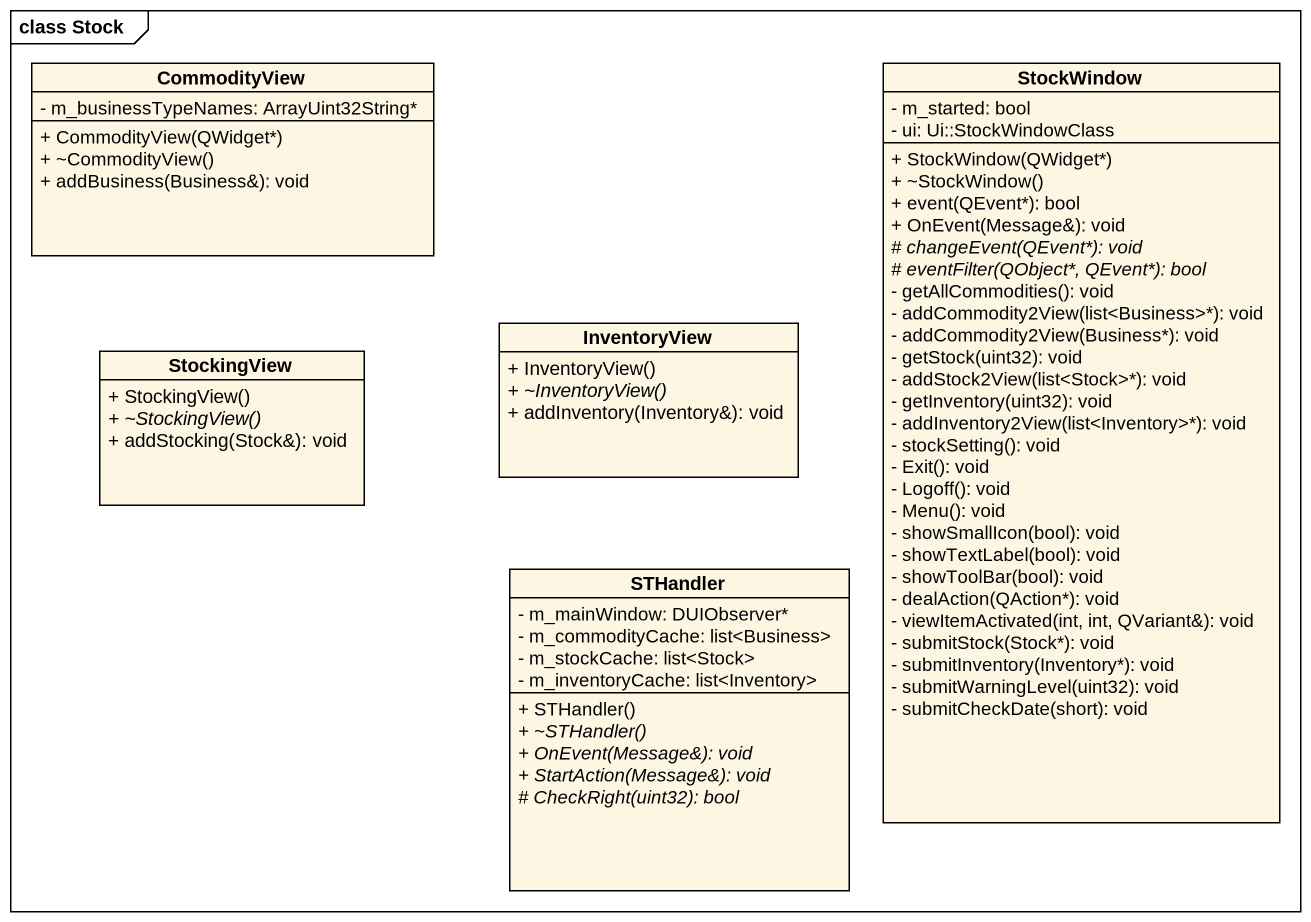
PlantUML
@startuml
mainframe class Stock
hide circle
hide empty members
skinparam classAttributeIconSize 0
class CommodityView {
  - m_businessTypeNames: ArrayUint32String*
  + CommodityView(QWidget*)
  + ~CommodityView()
  + addBusiness(Business&): void
}
class StockWindow {
  - m_started: bool
  - ui: Ui::StockWindowClass
  + StockWindow(QWidget*)
  + ~StockWindow()
  + event(QEvent*): bool
  + OnEvent(Message&): void
  {abstract} # changeEvent(QEvent*): void
  {abstract} # eventFilter(QObject*, QEvent*): bool
  - getAllCommodities(): void
  - addCommodity2View(list<Business>*): void
  - addCommodity2View(Business*): void
  - getStock(uint32): void
  - addStock2View(list<Stock>*): void
  - getInventory(uint32): void
  - addInventory2View(list<Inventory>*): void
  - stockSetting(): void
  - Exit(): void
  - Logoff(): void
  - Menu(): void
  - showSmallIcon(bool): void
  - showTextLabel(bool): void
  - showToolBar(bool): void
  - dealAction(QAction*): void
  - viewItemActivated(int, int, QVariant&): void
  - submitStock(Stock*): void
  - submitInventory(Inventory*): void
  - submitWarningLevel(uint32): void
  - submitCheckDate(short): void
}
class StockingView {
  + StockingView()
  {abstract} + ~StockingView()
  + addStocking(Stock&): void
}
class InventoryView {
  + InventoryView()
  {abstract} + ~InventoryView()
  + addInventory(Inventory&): void
}
class STHandler {
  - m_mainWindow: DUIObserver*
  - m_commodityCache: list<Business>
  - m_stockCache: list<Stock>
  - m_inventoryCache: list<Inventory>
  + STHandler()
  {abstract} + ~STHandler()
  {abstract} + OnEvent(Message&): void
  {abstract} + StartAction(Message&): void
  {abstract} # CheckRight(uint32): bool
}
@enduml
